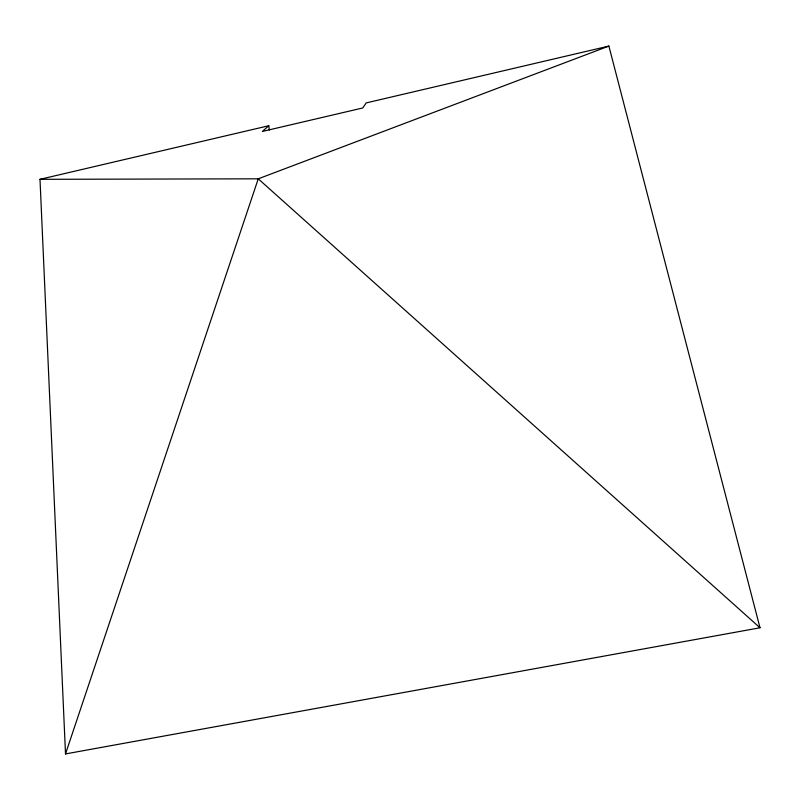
<?xml version="1.0" encoding="UTF-8"?>
<svg xmlns="http://www.w3.org/2000/svg" width="800" height="800" viewBox="0 0 800 800"><rect width="100%" height="100%" fill="white"/><g stroke="black" fill="none" stroke-linecap="round" stroke-linejoin="round"><path stroke-width="1.2" d="M65.51 753.92L258.24 178.82L608.88 46.08L760 627.78L65.51 753.92L40 179.32L268.78 125.74L269.33 130.04M268.78 125.74L262.37 131.45L362.76 107.97L366.19 102.92L608.88 46.08M40 179.32L258.24 178.82L760 627.78"/></g></svg>
